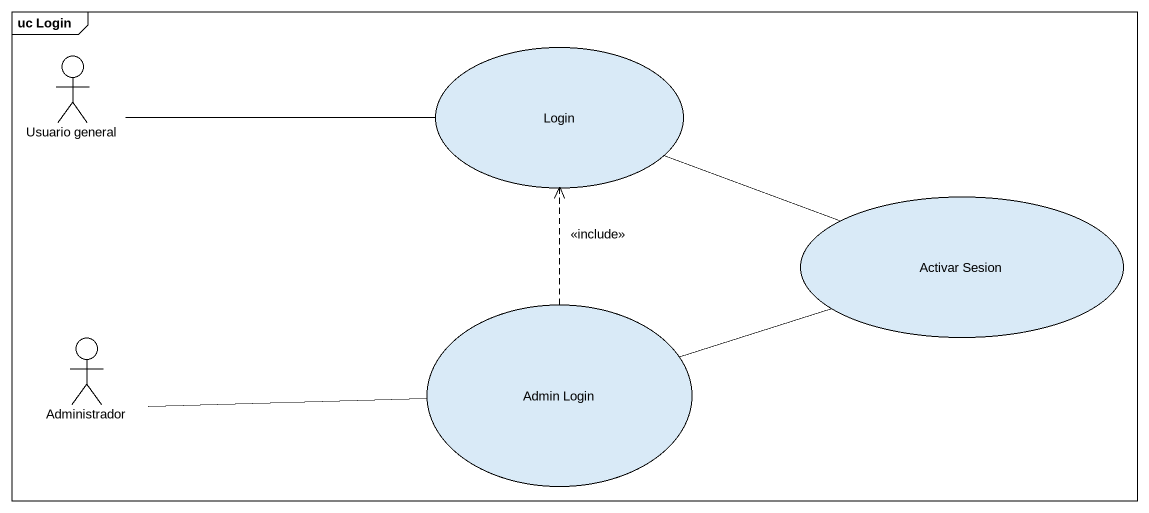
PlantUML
@startuml
mainframe uc Login
actor "Usuario general" as Usuario_general
usecase Login
usecase "Activar Sesion" as Activar_Sesion
usecase "Admin Login" as Admin_Login
actor Administrador
Usuario_general -right- Login
Login -right- Activar_Sesion
Admin_Login .up.> Login : <<include>>
Admin_Login -right- Activar_Sesion
Administrador -right- Admin_Login
@enduml
